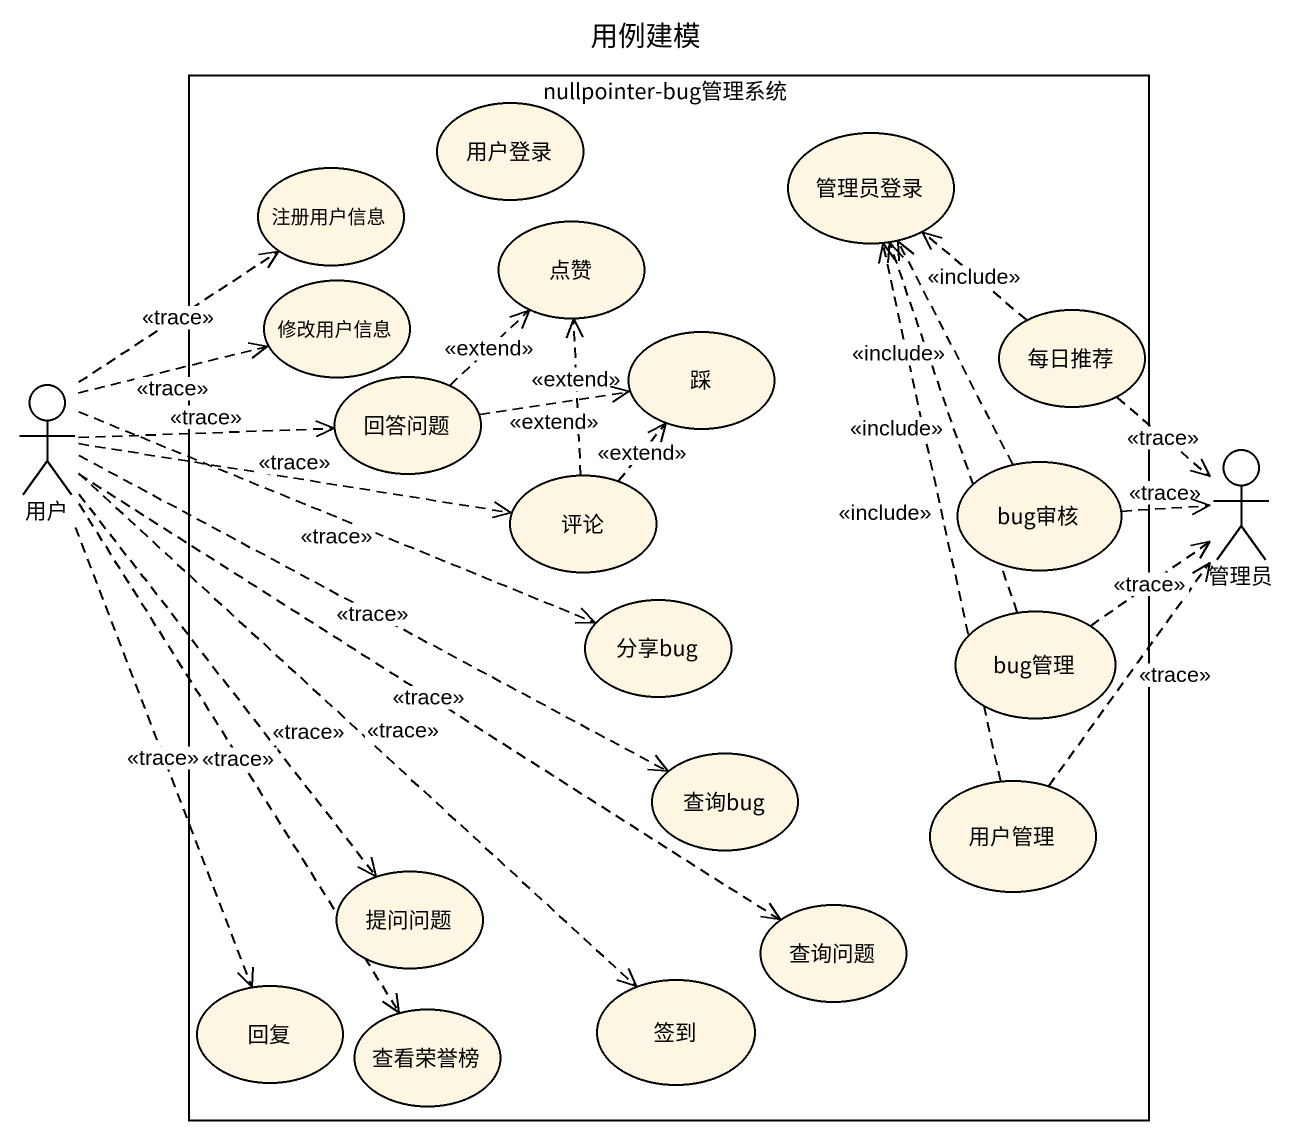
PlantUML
@startuml
title 用例建模
rectangle "nullpointer-bug管理系统" as nullpointer_bug管理系统 {
  usecase 注册用户信息
  usecase 用户登录
  usecase 管理员登录
  usecase 点赞
  usecase 修改用户信息
  usecase 踩
  usecase 每日推荐
  usecase 回答问题
  usecase 评论
  usecase bug审核
  usecase 分享bug
  usecase bug管理
  usecase 查询bug
  usecase 用户管理
  usecase 提问问题
  usecase 签到
  usecase 查询问题
  usecase 回复
  usecase 查看荣誉榜
}
actor 用户
actor 管理员
每日推荐 .up.> 管理员登录 : <<include>>
每日推荐 ..> 管理员 : <<trace>>
用户 .up.> 注册用户信息 : <<trace>>
用户 .right.> 修改用户信息 : <<trace>>
用户 .right.> 回答问题 : <<trace>>
用户 .right.> 评论 : <<trace>>
用户 .right.> 分享bug : <<trace>>
用户 .right.> 查询bug : <<trace>>
用户 ..> 提问问题 : <<trace>>
用户 ..> 签到 : <<trace>>
用户 ..> 查询问题 : <<trace>>
用户 ..> 回复 : <<trace>>
用户 ..> 查看荣誉榜 : <<trace>>
回答问题 .up.> 点赞 : <<extend>>
回答问题 .right.> 踩 : <<extend>>
评论 .up.> 点赞 : <<extend>>
评论 .up.> 踩 : <<extend>>
bug审核 .up.> 管理员登录 : <<include>>
bug审核 .right.> 管理员 : <<trace>>
bug管理 .up.> 管理员登录 : <<include>>
bug管理 .up.> 管理员 : <<trace>>
用户管理 .up.> 管理员登录 : <<include>>
用户管理 .up.> 管理员 : <<trace>>
@enduml
